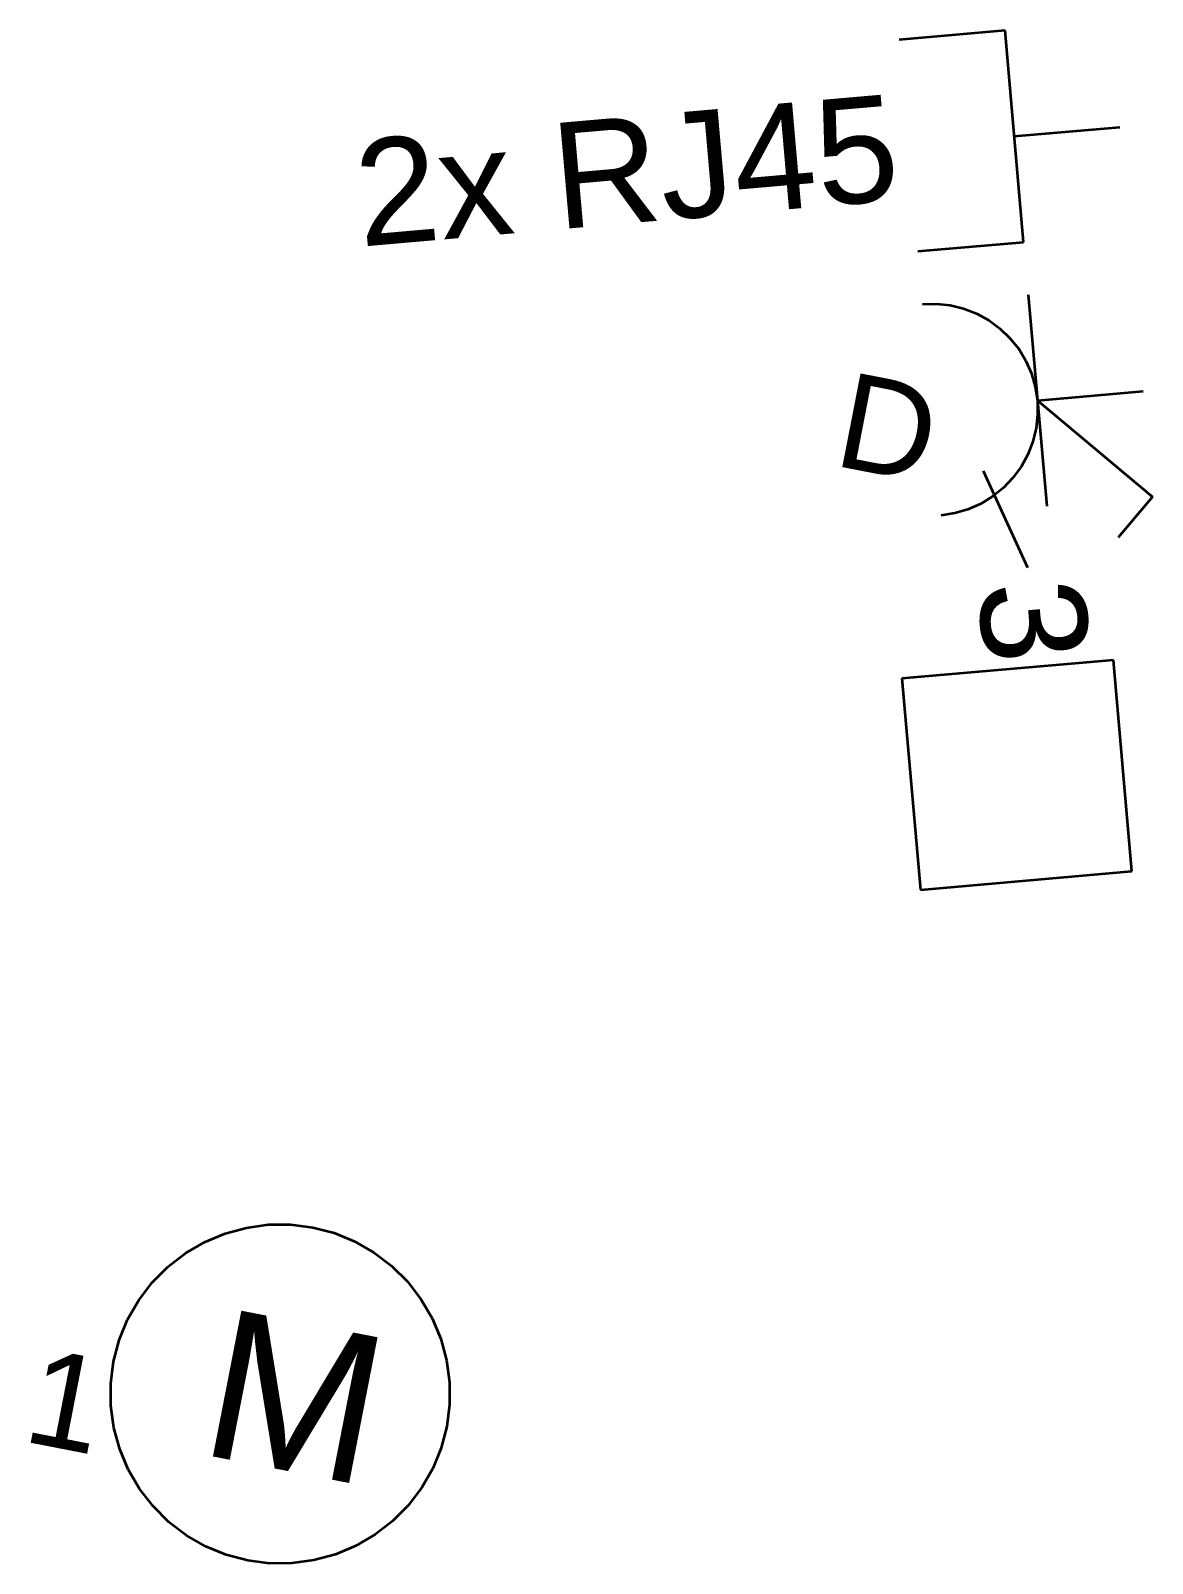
# Model space of a CAD drawing. Extents: x 800 to 1481, y 55 to 490.
# Drawn here: x 1149.4 to 1159.97, y 362.66 to 377.11 of the extents above; entities that cross this region are included whole.
import ezdxf

# ---------------------------------------------------------------- set-up
doc = ezdxf.new("R2010")
doc.units = 0
doc.layers.get('0').update_dxf_attribs({"lineweight": 18})
doc.layers.add('E_Licht', color=7, linetype='Continuous', lineweight=35, true_color=0x0080ff)
doc.layers.add('E_UKV', color=3, linetype='Continuous', lineweight=35, true_color=0x00ff00)
doc.styles.get("Standard").update_dxf_attribs({"font": 'arial.ttf'})

# ---------------------------------------------------------------- blocks, each defined once
blk = doc.blocks.new('2xRJ45-Steckdose_ UP-A0Q9B3BBAY', base_point=(1152.421, 375.03))
at = {"color": 0, "linetype": 'ByBlock', "lineweight": -2, "ltscale": 0.35}
for p, q in [((1158.585, 377.11), (1157.588, 377.023)), ((1158.759, 375.117), (1158.585, 377.11)), ((1158.672, 376.114), (1159.668, 376.201)), ((1157.763, 375.03), (1158.759, 375.117))]:
    blk.add_line(p, q, dxfattribs=at)
at = {"color": 0, "linetype": 'ByBlock', "lineweight": -2, "ltscale": 0.35, "insert": (1152.421, 376.069), "char_height": 1, "attachment_point": 1, "rotation": 4.9999}
blk.add_mtext('{\\fArial;2x RJ45}', dxfattribs=at)
blk = doc.blocks.new('Motor allgemein-A0Q9B3FPAY', base_point=(1150.155, 362.659))
at = {"color": 0, "linetype": 'ByBlock', "lineweight": -2, "ltscale": 0.35}
for p, q in [((1151.039, 365.689), (1151.232, 365.769)), ((1151.232, 365.769), (1151.434, 365.824)), ((1151.434, 365.824), (1151.641, 365.853)), ((1151.641, 365.853), (1151.85, 365.853)), ((1151.85, 365.853), (1152.058, 365.827)), ((1152.058, 365.827), (1152.26, 365.774)), ((1152.26, 365.774), (1152.454, 365.694)), ((1150.858, 365.583), (1151.039, 365.689)), ((1152.454, 365.694), (1152.636, 365.59)), ((1150.545, 365.307), (1150.692, 365.455)), ((1150.692, 365.455), (1150.858, 365.583)), ((1152.636, 365.59), (1152.802, 365.463)), ((1152.802, 365.463), (1152.951, 365.316)), ((1150.418, 365.14), (1150.545, 365.307)), ((1152.951, 365.316), (1153.079, 365.151)), ((1150.314, 364.958), (1150.418, 365.14)), ((1153.079, 365.151), (1153.184, 364.97)), ((1150.235, 364.765), (1150.314, 364.958)), ((1153.184, 364.97), (1153.265, 364.777)), ((1150.182, 364.562), (1150.235, 364.765)), ((1153.265, 364.777), (1153.32, 364.575)), ((1150.155, 364.355), (1150.182, 364.562)), ((1153.32, 364.575), (1153.348, 364.367)), ((1150.156, 364.146), (1150.155, 364.355)), ((1153.348, 364.367), (1153.349, 364.158)), ((1153.349, 364.158), (1153.322, 363.95)), ((1150.184, 363.938), (1150.156, 364.146)), ((1150.239, 363.736), (1150.184, 363.938)), ((1153.322, 363.95), (1153.269, 363.748)), ((1150.32, 363.543), (1150.239, 363.736)), ((1153.269, 363.748), (1153.19, 363.554)), ((1150.425, 363.362), (1150.32, 363.543)), ((1153.19, 363.554), (1153.086, 363.373)), ((1150.553, 363.197), (1150.425, 363.362)), ((1153.086, 363.373), (1152.959, 363.206)), ((1150.702, 363.049), (1150.553, 363.197)), ((1152.959, 363.206), (1152.812, 363.058)), ((1150.868, 362.923), (1150.702, 363.049)), ((1152.812, 363.058), (1152.646, 362.93)), ((1151.05, 362.819), (1150.868, 362.923)), ((1152.646, 362.93), (1152.465, 362.824)), ((1151.244, 362.739), (1151.05, 362.819)), ((1151.446, 362.686), (1151.244, 362.739)), ((1152.272, 362.743), (1152.07, 362.688)), ((1152.465, 362.824), (1152.272, 362.743)), ((1151.654, 362.659), (1151.446, 362.686)), ((1151.863, 362.66), (1151.654, 362.659)), ((1152.07, 362.688), (1151.863, 362.66))]:
    blk.add_line(p, q, dxfattribs=at)
at = {"color": 0, "linetype": 'ByBlock', "lineweight": -2, "ltscale": 0.35, "insert": (1151.228, 365.072), "char_height": 1.4, "attachment_point": 1, "rotation": 348.9744}
blk.add_mtext('{\\fArial;M}', dxfattribs=at)
blk = doc.blocks.new('Bauteilbeschriftung-A0Q9B3FRAY', base_point=(1149.306, 363.751))
at = {"color": 0, "linetype": 'ByBlock', "lineweight": -2, "ltscale": 0.35, "insert": (1149.478, 364.698), "char_height": 0.9, "attachment_point": 1, "rotation": 348.9744}
blk.add_mtext('{\\fArial;1}', dxfattribs=at)
blk = doc.blocks.new('Steckdose T13_ UP_ 3-fach_ geschaltet-A0Q9B3I5AY', base_point=(1157.806, 371.236))
at = {"color": 0, "linetype": 'ByBlock', "lineweight": -2, "ltscale": 0.35}
for p, q in [((1158.802, 374.619), (1158.977, 372.627)), ((1157.806, 374.532), (1157.937, 374.535)), ((1157.937, 374.535), (1158.067, 374.521)), ((1158.067, 374.521), (1158.194, 374.49)), ((1158.194, 374.49), (1158.316, 374.442)), ((1158.316, 374.442), (1158.431, 374.379)), ((1158.431, 374.379), (1158.536, 374.302)), ((1158.536, 374.302), (1158.631, 374.212)), ((1158.631, 374.212), (1158.713, 374.11)), ((1158.713, 374.11), (1158.78, 373.998)), ((1158.78, 373.998), (1158.833, 373.878)), ((1158.833, 373.878), (1158.87, 373.752)), ((1158.87, 373.752), (1158.89, 373.623)), ((1158.89, 373.623), (1159.886, 373.71)), ((1158.89, 373.623), (1158.892, 373.492)), ((1158.89, 373.623), (1159.973, 372.714)), ((1158.892, 373.492), (1158.878, 373.362)), ((1158.878, 373.362), (1158.847, 373.235)), ((1158.8, 373.113), (1158.737, 372.999)), ((1158.847, 373.235), (1158.8, 373.113)), ((1158.737, 372.999), (1158.659, 372.893)), ((1158.377, 372.959), (1158.796, 372.047)), ((1158.659, 372.893), (1158.569, 372.799)), ((1158.467, 372.717), (1158.355, 372.649)), ((1158.569, 372.799), (1158.467, 372.717)), ((1159.973, 372.714), (1159.65, 372.33)), ((1158.11, 372.56), (1157.981, 372.54)), ((1158.235, 372.596), (1158.11, 372.56)), ((1158.355, 372.649), (1158.235, 372.596))]:
    blk.add_line(p, q, dxfattribs=at)
at = {"color": 0, "linetype": 'ByBlock', "lineweight": -2, "ltscale": 0.35, "insert": (1159.322, 371.976), "char_height": 1, "attachment_point": 1, "rotation": 274.9999}
blk.add_mtext('{\\fArial;3}', dxfattribs=at)
blk = doc.blocks.new('Bauteilbeschriftung-A0Q9B3I7AY', base_point=(1156.949, 372.873))
at = {"color": 0, "linetype": 'ByBlock', "lineweight": -2, "ltscale": 0.35, "insert": (1157.121, 373.898), "char_height": 0.9, "attachment_point": 1, "rotation": 348.9744}
blk.add_mtext('{\\fArial;D}', dxfattribs=at)
blk = doc.blocks.new('Abzweigdose quadratisch (multi) UP-A0Q9B3IZAY', base_point=(1157.613, 369.01))
at = {"color": 0, "lineweight": -2}
for p, q in [((1159.606, 371.176), (1157.613, 371.002)), ((1159.78, 369.184), (1159.606, 371.176)), ((1157.613, 371.002), (1157.788, 369.01)), ((1157.788, 369.01), (1159.78, 369.184))]:
    blk.add_line(p, q, dxfattribs=at)

msp = doc.modelspace()

# ---------------------------------------------------------------- block references
at = {"layer": 'E_Licht', "ltscale": 0.35}
for name, p in [('Steckdose T13_ UP_ 3-fach_ geschaltet-A0Q9B3I5AY', (1157.806, 371.236)), ('Bauteilbeschriftung-A0Q9B3I7AY', (1156.949, 372.873)), ('Motor allgemein-A0Q9B3FPAY', (1150.155, 362.659)), ('Bauteilbeschriftung-A0Q9B3FRAY', (1149.306, 363.751))]:
    msp.add_blockref(name, p, dxfattribs=at)
at = {"layer": 'E_Licht', "linetype": 'Continuous', "ltscale": 0.35}
msp.add_blockref('Abzweigdose quadratisch (multi) UP-A0Q9B3IZAY', (1157.613, 369.01), dxfattribs=at)
at = {"layer": 'E_UKV', "ltscale": 0.35}
msp.add_blockref('2xRJ45-Steckdose_ UP-A0Q9B3BBAY', (1152.421, 375.03), dxfattribs=at)

doc.saveas('drawing.dxf')
